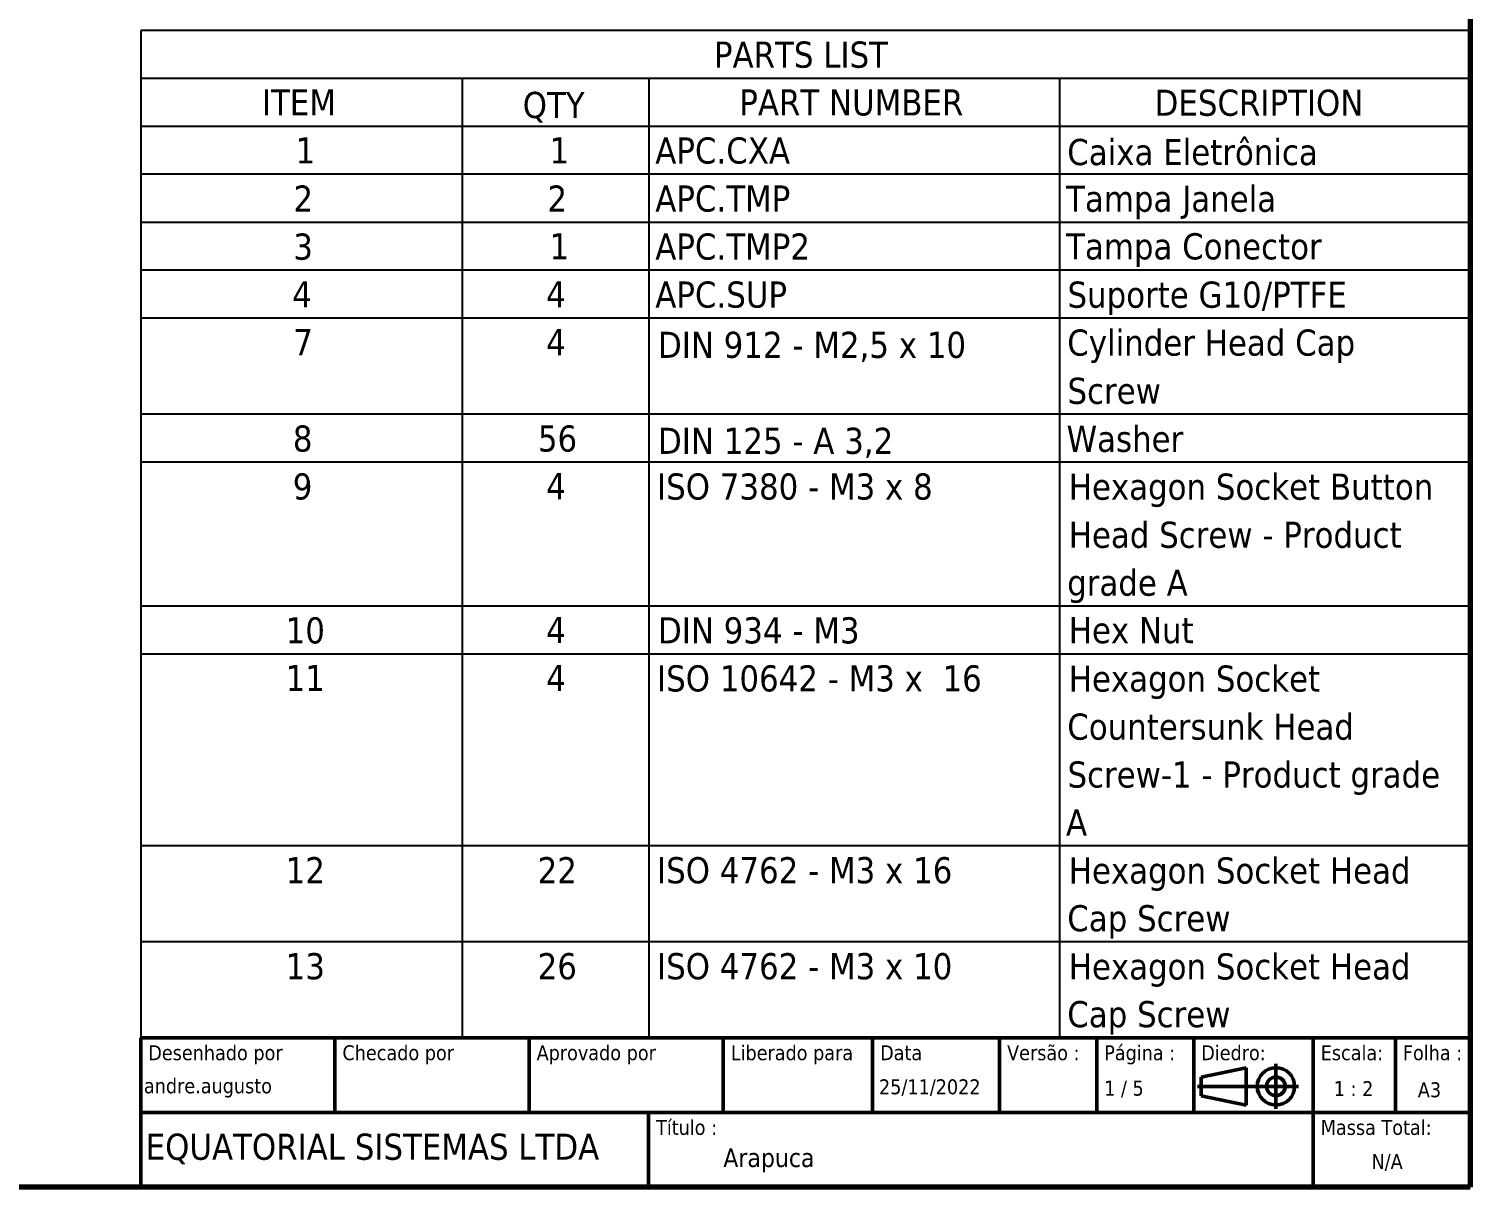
# Model space of a CAD drawing. Header units: millimetres. Extents: x 24 to 410, y 7 to 290.
# Drawn here: x 217 to 410, y 7 to 162.1 of the extents above; entities that cross this region are included whole.
import ezdxf
from ezdxf.enums import TextEntityAlignment as Align

# ---------------------------------------------------------------- set-up
doc = ezdxf.new("R2010")
doc.units = ezdxf.units.MM
for name, color, linetype, lineweight in [('Border (ISO)', 7, 'Continuous', 70), ('Symbol (ISO)', 7, 'Continuous', 25), ('Title (ISO)', 7, 'Continuous', 50)]:
    doc.layers.add(name, color=color, linetype=linetype, lineweight=lineweight)
doc.styles.add('Equatorial 3.5 - Azul', font='tahoma.ttf')
doc.styles.add('Note Text (ISO)', font='tahoma.ttf')
doc.styles.add('Text Style39', font='tahoma.ttf')
doc.styles.add('Text Style41', font='tahoma.ttf')

# ---------------------------------------------------------------- blocks, each defined once
blk = doc.blocks.new('Borders A4_A3_A2')
at = {"layer": 'Border (ISO)'}
for p, q in [((410, 290), (410, 7)), ((410, 7), (24, 7))]:
    blk.add_line(p, q, dxfattribs=at)
blk = doc.blocks.new('Title Blocks ISO')
at = {"layer": 'Title (ISO)'}
for p, q in [((270.07, 120), (92.07, 120)), ((92.07, 120), (92.07, 100)), ((118.07, 110), (118.07, 120)), ((144.07, 110), (144.07, 120)), ((170.07, 110), (170.07, 120)), ((190.07, 110), (190.07, 120)), ((207.07, 120), (207.07, 110)), ((220.07, 120), (220.07, 110)), ((233.07, 110), (233.07, 120)), ((249.07, 120), (249.07, 110)), ((260.07, 120), (260.07, 110)), ((270.07, 100), (270.07, 120)), ((234.07, 114.75), (240.07, 116)), ((240.07, 116), (240.07, 111)), ((244.07, 116.5), (244.07, 110.5)), ((234.07, 114.75), (234.07, 112.25)), ((233.57, 113.5), (247.07, 113.5)), ((234.07, 112.25), (240.07, 111)), ((92.07, 110), (270.07, 110)), ((160.07, 110), (160.07, 100)), ((249.07, 110), (249.07, 100)), ((92.07, 100), (270.07, 100))]:
    blk.add_line(p, q, dxfattribs=at)
for radius in [2.5, 1.25]:
    blk.add_circle((244.07, 113.5), radius, dxfattribs=at)
at = {"layer": 'Title (ISO)', "style": 'Text Style41'}
for s, p in [('Desenhado por', (93.07, 119)), ('Checado por', (119.07, 119)), ('Aprovado por', (145.07, 119)), ('Data', (191.07, 119)), ('Versão :', (208.07, 119)), ('Página :', (221.07, 119)), ('Título :', (161.07, 109))]:
    blk.add_text(s, height=2, dxfattribs=at).set_placement(p, align=Align.TOP_LEFT)
at = {"layer": 'Title (ISO)', "char_height": 2, "style": 'Note Text (ISO)'}
for s, insert, attachment_point in [('\\fTahoma|b0|i0;\\H2.0000;Liberado para', (171.07, 119), 1), ('\\fTahoma|b0|i0;\\H2.0000;Diedro:', (234.07, 119), 1), ('\\fTahoma|b0|i0;\\H2.0000;Escala:', (250.07, 119), 1), ('\\fTahoma|b0|i0;\\H2.0000;Folha :', (261.07, 119), 1), ('\\fTahoma|b0|i0;\\H2.0000;1 / 5 ', (221.07, 112), 7), ('\\fTahoma|b0|i0;\\H2.0000;Massa Total:', (250.07, 109), 1)]:
    blk.add_mtext(s, dxfattribs=dict(at, insert=insert, attachment_point=attachment_point))
at = {"layer": 'Title (ISO)'}
for tag, p, height, style in [('AUTHOR_001', (92.49, 112.57), 2, 'Text Style41'), ('CREATION_DATE_001', (190.92, 112.44), 2, 'Text Style41'), ('Sheet_Size_001', (263.07, 112.04), 2, 'Text Style41'), ('COMPANY_001', (92.72, 103.67), 3.5, 'Note Text (ISO)'), ('TITLE_001', (170.07, 102.69), 2.5, 'Text Style39'), ('MASS\\P2;_001', (256.87, 102.44), 2, 'Text Style41')]:
    blk.add_attdef(tag, p, '', height=height, dxfattribs=dict(at, style=style))
at = {"layer": 'Title (ISO)', "style": 'Text Style41'}
for tag, p in [('CHECKED_BY', (119.07, 112)), ('ENG_APPROVED_BY', (145.07, 112)), ('STATUS', (171.07, 112)), ('REVISION_NUMBER', (208.07, 112))]:
    blk.add_attdef(tag, text='', height=2, dxfattribs=at).set_placement(p, align=Align.BOTTOM_LEFT)
blk = doc.blocks.new('PARTS LIST')
at = {"layer": 'Symbol (ISO)'}
for p, q in [((410.01, 161.89), (232, 161.89)), ((232, 161.89), (232, 155.46)), ((410.01, 161.89), (410.01, 155.46)), ((410.01, 155.46), (232, 155.46)), ((232, 155.46), (232, 149.04)), ((275.01, 155.46), (275.01, 149.04)), ((300.01, 155.46), (300.01, 149.04)), ((355.01, 155.46), (355.01, 149.04)), ((410.01, 155.46), (410.01, 149.04)), ((410.01, 149.04), (232, 149.04)), ((232, 149.04), (232, 27)), ((275.01, 149.04), (275.01, 27)), ((300.01, 149.04), (300.01, 27)), ((355.01, 149.04), (355.01, 27)), ((410.01, 149.04), (410.01, 27)), ((410.01, 142.62), (232, 142.62)), ((410.01, 136.19), (232, 136.19)), ((410.01, 129.77), (232, 129.77)), ((410.01, 123.35), (232, 123.35)), ((410.01, 110.5), (232, 110.5)), ((410.01, 104.08), (232, 104.08)), ((410.01, 84.81), (232, 84.81)), ((410.01, 78.39), (232, 78.39)), ((410.01, 52.69), (232, 52.69)), ((410.01, 39.85), (232, 39.85)), ((410.01, 27), (232, 27))]:
    blk.add_line(p, q, dxfattribs=at)
at = {"layer": 'Symbol (ISO)', "char_height": 3.5, "attachment_point": 7, "style": 'Equatorial 3.5 - Azul'}
for s, insert in [('PARTS LIST', (308.75, 156.83)), ('ITEM', (248.21, 150.5)), ('QTY', (283.14, 149.54)), ('PART NUMBER', (312.14, 150.43)), ('DESCRIPTION', (367.76, 150.39)), ('1', (252.72, 144.07)), ('1', (286.72, 144.07)), ('APC.CXA', (300.89, 143.99)), ('Caixa Eletrônica', (356.06, 143.79)), ('2', (252.44, 137.62)), ('2', (286.45, 137.62)), ('APC.TMP', (300.89, 137.56)), ('Tampa Janela', (355.91, 136.61)), ('3', (252.42, 131.12)), ('1', (286.72, 131.23)), ('APC.TMP2', (300.89, 131.13)), ('Tampa Conector', (355.91, 130.23)), ('4', (252.28, 124.81)), ('4', (286.29, 124.81)), ('APC.SUP', (300.89, 124.7)), ('Suporte G10/PTFE', (356.09, 123.76)), ('7', (252.42, 118.39)), ('4', (286.29, 118.39)), ('DIN 912 - M2,5 x 10', (301.26, 117.48)), ('Cylinder Head Cap ', (356.06, 117.34)), ('Screw', (356.09, 111.82)), ('8', (252.36, 105.42)), ('56', (285.17, 105.43)), ('DIN 125 - A 3,2', (301.26, 104.63)), ('Washer', (355.97, 105.39)), ('9', (252.35, 99.01)), ('4', (286.29, 99.12)), ('ISO 7380 - M3 x 8', (301.13, 99)), ('Hexagon Socket Button ', (356.26, 98.05)), ('Head Screw - Product ', (356.26, 92.54)), ('grade A', (356.05, 85.2)), ('10', (251.4, 79.74)), ('4', (286.29, 79.85)), ('DIN 934 - M3', (301.26, 79.74)), ('Hex Nut', (356.26, 79.77)), ('11', (251.4, 73.42)), ('4', (286.29, 73.42)), ('ISO 10642 - M3 x  16', (301.13, 73.31)), ('Hexagon Socket ', (356.26, 72.35)), ('Countersunk Head ', (356.06, 66.85)), ('Screw-1 - Product grade ', (356.09, 59.51)), ('A', (355.89, 54.08)), ('12', (251.4, 47.69)), ('22', (285.14, 47.69)), ('ISO 4762 - M3 x 16', (301.13, 47.62)), ('Hexagon Socket Head ', (356.26, 46.66)), ('Cap Screw', (356.06, 40.26)), ('13', (251.4, 34.77)), ('26', (285.14, 34.77)), ('ISO 4762 - M3 x 10', (301.13, 34.77)), ('Hexagon Socket Head ', (356.26, 33.81)), ('Cap Screw', (356.06, 27.42))]:
    blk.add_mtext(s, dxfattribs=dict(at, insert=insert))

msp = doc.modelspace()

# ---------------------------------------------------------------- block references
msp.add_blockref('Borders A4_A3_A2', (0, 0))
msp.add_blockref('Title Blocks ISO', (139.93, -93)).add_auto_attribs({'COMPANY_001': 'EQUATORIAL SISTEMAS LTDA', 'AUTHOR_001': 'andre.augusto', 'CREATION_DATE_001': '25/11/2022', 'MASS\\P2;_001': 'N/A', 'TITLE_001': 'Arapuca', 'Sheet_Size_001': 'A3'})
at = {"layer": 'Symbol (ISO)'}
msp.add_blockref('PARTS LIST', (0, 0), dxfattribs=at)

# ---------------------------------------------------------------- texts
at = {"layer": 'Symbol (ISO)', "color": 7, "insert": (391.75, 21.2), "char_height": 2, "width": 5.6921, "attachment_point": 1, "style": 'Note Text (ISO)'}
msp.add_mtext('{\\fTahoma|b0|i0;\\H2.0000;1 : 2}', dxfattribs=at)

doc.saveas('drawing.dxf')
